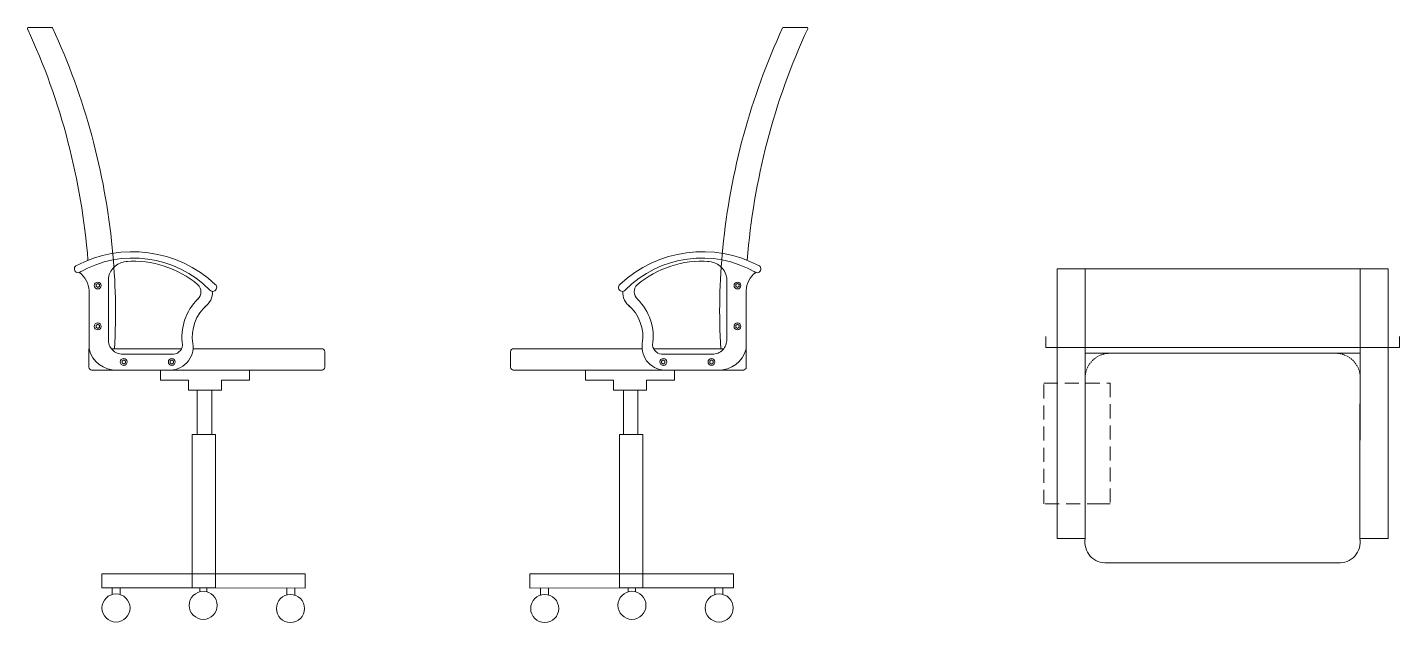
# Model space of a CAD drawing. Header units: centimetres. Extents: x -239 to 1959, y -161 to 626.
# Drawn here: x 559.7 to 804.1, y 254.6 to 360.5 of the extents above; entities that cross this region are included whole.
import ezdxf

# ---------------------------------------------------------------- set-up
doc = ezdxf.new("R2010")
doc.units = ezdxf.units.CM
doc.header["$MEASUREMENT"] = 0
doc.linetypes.add('HIDDEN', pattern=[0.375, 0.25, -0.125])
for name, color, linetype, lineweight in [('dettagli', 4, 'Continuous', 13), ('linee prospetti', 1, 'Continuous', 18), ('quote', 7, 'Continuous', 5)]:
    doc.layers.add(name, color=color, linetype=linetype, lineweight=lineweight)

msp = doc.modelspace()

# ---------------------------------------------------------------- linework, layer by layer
at = {"layer": 'dettagli'}
for points in [[(571.92763, 314.75887), (572.22763, 314.98387), (572.52763, 314.75887), (572.52763, 314.45887), (572.22763, 314.23387), (571.92763, 314.45887), (571.92763, 314.75887)], [(686.46497, 314.75887), (686.16497, 314.98387), (685.86497, 314.75887), (685.86497, 314.45887), (686.16497, 314.23387), (686.46497, 314.45887), (686.46497, 314.75887)], [(571.92763, 307.4999), (572.22763, 307.7249), (572.52763, 307.4999), (572.52763, 307.1999), (572.22763, 306.9749), (571.92763, 307.1999), (571.92763, 307.4999)], [(686.46497, 307.4999), (686.16497, 307.7249), (685.86497, 307.4999), (685.86497, 307.1999), (686.16497, 306.9749), (686.46497, 307.1999), (686.46497, 307.4999)], [(576.54146, 301.149), (576.84146, 301.374), (577.14146, 301.149), (577.14146, 300.849), (576.84146, 300.624), (576.54146, 300.849), (576.54146, 301.149)], [(585.12519, 301.149), (585.42519, 301.374), (585.72519, 301.149), (585.72519, 300.849), (585.42519, 300.624), (585.12519, 300.849), (585.12519, 301.149)], [(673.26741, 301.149), (672.96741, 301.374), (672.66741, 301.149), (672.66741, 300.849), (672.96741, 300.624), (673.26741, 300.849), (673.26741, 301.149)], [(681.85115, 301.149), (681.55115, 301.374), (681.25115, 301.149), (681.25115, 300.849), (681.55115, 300.624), (681.85115, 300.849), (681.85115, 301.149)]]:
    msp.add_lwpolyline(points, dxfattribs=at)
for centre in [(572.21593, 314.59783), (686.17668, 314.59783), (572.21593, 307.32153), (686.17668, 307.32153), (576.84196, 300.99727), (585.41373, 300.99727), (672.97887, 300.99727), (681.55064, 300.99727)]:
    msp.add_circle(centre, 0.61227, dxfattribs=at)
at = {"layer": 'linee prospetti'}
for p, q in [((559.75692, 360.54848), (564.01817, 360.54848)), ((698.63569, 360.54848), (694.37443, 360.54848)), ((574.11824, 315.98309), (574.11824, 304.76419)), ((684.27437, 315.98309), (684.27437, 304.76419)), ((802.12651, 317.54062), (743.12651, 317.54062)), ((743.12651, 317.54062), (743.12651, 269.54062)), ((748.12651, 269.54062), (748.12651, 317.54062)), ((797.05533, 269.54062), (797.12651, 317.54062)), ((802.12651, 269.54062), (802.12651, 317.54062)), ((570.66562, 313.69305), (570.68861, 303.29139)), ((687.72698, 313.69305), (687.704, 303.29139)), ((797.05533, 269.54062), (797.12651, 304.54062)), ((576.94666, 302.38531), (585.38066, 302.38531)), ((612.6454, 300.04598), (612.6454, 302.81511)), ((645.74721, 300.04598), (645.74721, 302.81511)), ((681.44594, 302.38531), (673.01194, 302.38531)), ((748.12651, 302.54062), (797.12651, 302.54062)), ((792.72209, 302.54062), (752.53092, 302.54062)), ((589.9587, 288.08597), (592.5196, 288.08597)), ((668.43391, 288.08597), (665.873, 288.08597)), ((743.12651, 269.54062), (748.12651, 269.54062)), ((743.12651, 269.54062), (748.12651, 269.54062)), ((802.12651, 269.54062), (797.05533, 269.54062)), ((589.05986, 263.28804), (572.93023, 263.28804)), ((572.93023, 263.28804), (572.93023, 260.79802)), ((589.05986, 260.79802), (589.05986, 263.28804)), ((589.05986, 263.28804), (589.05986, 260.77459)), ((593.05986, 263.28804), (609.18949, 263.28804)), ((593.22305, 260.77459), (593.22305, 263.28804)), ((609.18949, 263.28804), (609.18949, 260.694)), ((665.33275, 263.28804), (649.20312, 263.28804)), ((649.20312, 263.28804), (649.20312, 260.694)), ((665.16956, 260.77459), (665.16956, 263.28804)), ((669.33275, 263.28804), (685.46238, 263.28804)), ((669.33275, 260.79802), (669.33275, 263.28804)), ((669.33275, 263.28804), (669.33275, 260.77459)), ((685.46238, 263.28804), (685.46238, 260.79802)), ((572.93023, 260.79802), (589.05986, 260.79802)), ((574.80132, 260.79802), (574.80132, 259.59242)), ((576.23552, 260.79802), (576.23552, 259.56541)), ((589.05986, 260.77459), (593.22305, 260.77459)), ((590.40182, 260.77459), (590.40182, 260.07741)), ((591.67903, 260.77459), (591.67903, 260.0462)), ((609.18949, 260.694), (593.22305, 260.77459)), ((605.87587, 260.71072), (605.87587, 259.49669)), ((607.31007, 260.70348), (607.31007, 259.46968)), ((649.20312, 260.694), (665.16956, 260.77459)), ((651.08254, 260.70348), (651.08254, 259.46968)), ((652.51673, 260.71072), (652.51673, 259.49669)), ((669.33275, 260.77459), (665.16956, 260.77459)), ((666.71357, 260.77459), (666.71357, 260.0462)), ((667.99079, 260.77459), (667.99079, 260.07741)), ((685.46238, 260.79802), (669.33275, 260.79802)), ((682.15708, 260.79802), (682.15708, 259.56541)), ((683.59128, 260.79802), (683.59128, 259.59242))]:
    msp.add_line(p, q, dxfattribs=at)
for points in [[(570.68852, 303.33121), (570.6454, 303.33121), (570.6454, 300.04598)], [(587.15051, 303.33121), (574.65754, 303.33121)], [(612.18765, 303.33121), (589.19395, 303.33121)], [(646.20495, 303.33121), (669.19866, 303.33121)], [(671.24209, 303.33121), (683.73506, 303.33121)], [(687.70408, 303.33121), (687.74721, 303.33121), (687.74721, 300.04598)], [(571.09434, 299.54848), (612.19645, 299.54848)], [(583.41283, 299.54848), (583.41283, 297.75935), (588.41283, 297.75935), (588.41283, 295.96581), (594.2788, 295.96581), (594.2788, 297.75935), (599.2788, 297.75935), (599.2788, 299.54848)], [(687.29826, 299.54848), (646.19615, 299.54848)], [(674.97978, 299.54848), (674.97978, 297.75935), (669.97978, 297.75935), (669.97978, 295.96581), (664.1138, 295.96581), (664.1138, 297.75935), (659.1138, 297.75935), (659.1138, 299.54848)], [(589.9587, 295.96581), (589.9587, 288.08597)], [(592.5196, 288.08597), (592.5196, 295.96581)], [(665.873, 288.08597), (665.873, 295.96581)], [(668.43391, 295.96581), (668.43391, 288.08597)], [(589.05986, 263.28804), (589.05986, 288.08597), (589.9587, 288.08597)], [(589.05986, 263.28804), (593.22305, 263.28804), (593.22305, 288.08597), (592.5196, 288.08597)], [(669.33275, 263.28804), (665.16956, 263.28804), (665.16956, 288.08597), (665.873, 288.08597)], [(669.33275, 263.28804), (669.33275, 288.08597), (668.43391, 288.08597)], [(752.02495, 265.21991), (793.22807, 265.21991)]]:
    msp.add_lwpolyline(points, dxfattribs=at)
at = {"layer": 'linee prospetti', "color": 0, "linetype": 'HIDDEN', "ltscale": 10}
msp.add_lwpolyline([(751.00246, 275.72426), (740.73132, 275.72426), (740.73132, 297.199), (752.56651, 297.199), (752.56651, 275.72426), (751.00246, 275.72426)], dxfattribs=at)
at = {"layer": 'linee prospetti'}
for centre in [(575.47334, 257.18443), (591.01061, 257.65267), (606.54788, 257.0887), (651.84472, 257.0887), (667.38199, 257.65267), (682.91927, 257.18443)]:
    msp.add_circle(centre, 2.5, dxfattribs=at)
for centre, radius, start, end in [((559.96433, 360.37898), 0.26786, 140.7444336, 190.2735498), ((449.90456, 309.60682), 120.94697, 4.4960978, 24.79631), ((563.95003, 360.275), 0.28183, 40.4289947, 76.008997), ((454.42693, 309.60682), 120.94697, 5.550114, 24.8623742), ((803.96568, 309.60682), 120.94697, 155.1376258, 174.449886), ((808.48804, 309.60682), 120.94697, 155.20369, 175.5039022), ((694.44257, 360.275), 0.28183, 103.991003, 139.5710053), ((698.42828, 360.37898), 0.26786, 349.7264502, 39.2555664), ((578.43876, 299.05801), 21.55349, 46.9025367, 118.0145138), ((464.26213, 309.99273), 111.122, 356.5631821, 5.8425298), ((679.95384, 299.05801), 21.55349, 61.9854862, 133.0974633), ((794.13048, 309.99273), 111.122, 174.1574702, 183.4368179), ((568.72138, 317.5509), 0.67185, 127.1994396, 314.6337991), ((578.5461, 300.32696), 19.16458, 44.5890454, 119.9938079), ((577.62764, 315.33567), 3.56862, 91.6417119, 169.5475582), ((578.53784, 300.9584), 17.97297, 50.1023679, 94.0156901), ((679.84651, 300.32696), 19.16458, 60.0061921, 135.4109546), ((679.85476, 300.9584), 17.97297, 85.9843099, 129.8976321), ((680.76497, 315.33567), 3.56862, 10.4524418, 88.3582881), ((689.67122, 317.5509), 0.67185, 225.3662009, 52.8005604), ((566.35431, 313.48837), 4.31617, 2.7180195, 52.7709456), ((692.0383, 313.48837), 4.31617, 127.2290544, 177.2819805), ((588.82416, 313.47664), 1.77661, 312.7642733, 45.6521102), ((589.60175, 313.33677), 3.03865, 304.342783, 4.2812058), ((592.70638, 314.26298), 0.70332, 223.2793647, 49.3018039), ((665.68622, 314.26298), 0.70332, 130.6981961, 316.7206353), ((668.79086, 313.33677), 3.03865, 175.7187942, 235.657217), ((669.56845, 313.47664), 1.77661, 134.3478898, 227.2357267), ((596.62284, 305.46719), 9.40242, 134.2501281, 189.1201418), ((596.42397, 305.49516), 7.35832, 130.1324451, 189.5111597), ((661.96863, 305.49516), 7.35832, 350.4888403, 49.8675549), ((661.76977, 305.46719), 9.40242, 350.8798582, 45.7498719), ((575.45947, 304.45522), 4.91077, 193.4618901, 272.31958), ((576.64453, 304.89699), 2.52978, 183.0091676, 276.8591354), ((585.05796, 303.6872), 4.15128, 265.5415773, 8.19974), ((585.58016, 304.14074), 1.76673, 263.5162622, 354.6775854), ((612.14052, 302.82838), 0.50505, 358.4951244, 95.3729924), ((646.25209, 302.82838), 0.50505, 84.6270076, 181.5048756), ((673.33465, 303.6872), 4.15128, 171.80026, 274.4584227), ((672.81244, 304.14074), 1.76673, 185.3224146, 276.4837378), ((681.74807, 304.89699), 2.52978, 263.1408646, 356.9908324), ((682.93313, 304.45522), 4.91077, 267.68042, 346.5381099), ((571.15043, 300.05041), 0.50505, 179.4983748, 276.3762428), ((612.14036, 300.05041), 0.50505, 263.6237572, 0.5016252), ((646.25224, 300.05041), 0.50505, 179.4983748, 276.3762428), ((687.24217, 300.05041), 0.50505, 263.6237572, 0.5016252), ((751.77844, 268.91658), 3.70487, 170.3029518, 273.8149512), ((793.40339, 268.91658), 3.70487, 266.1850488, 9.6970482)]:
    msp.add_arc(centre, radius, start, end, dxfattribs=at)
at = {"layer": 'linee prospetti', "linetype": 'HIDDEN'}
for centre, start, end in [((752.56651, 298.08091), 89.5428005, 174.5924854), ((792.6865, 298.08091), 5.4075146, 89.5428005)]:
    msp.add_arc(centre, 4.45985, start, end, dxfattribs=at)
at = {"layer": 'quote'}
for points in [[(749.12651, 303.54062), (741.12651, 303.54062), (741.12651, 305.54062)], [(749.12651, 303.54062), (804.12651, 303.54062), (804.12651, 305.54062)]]:
    msp.add_lwpolyline(points, dxfattribs=at)

doc.saveas('drawing.dxf')
